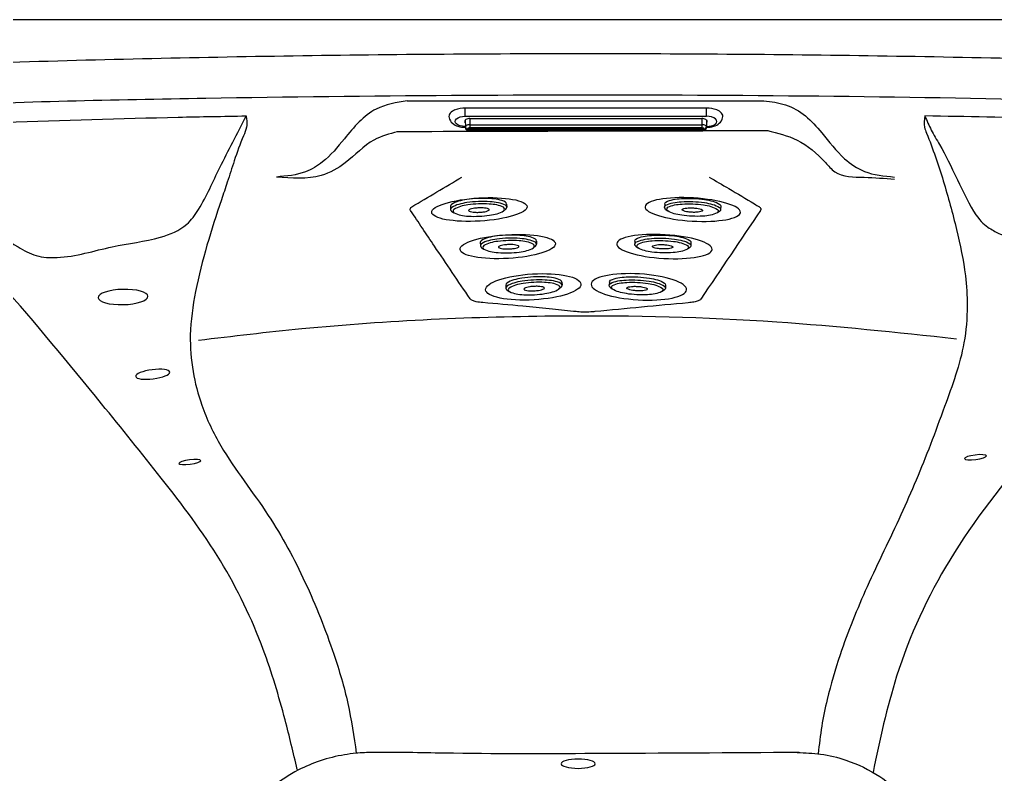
# Model space of a CAD drawing. Extents: x 408 to 498, y 628 to 778.
# Drawn here: x 434.26 to 466.63, y 709.38 to 734.42 of the extents above; entities that cross this region are included whole.
import ezdxf

# ---------------------------------------------------------------- set-up
doc = ezdxf.new("R2010")
doc.units = 0
doc.header["$MEASUREMENT"] = 0
for name, color, linetype in [('1', 4, 'Continuous'), ('JET', 3, 'Continuous'), ('LIGHT', 1, 'Continuous')]:
    doc.layers.add(name, color=color, linetype=linetype)

# ---------------------------------------------------------------- blocks, each defined once
blk = doc.blocks.new('MINI')
at = {"layer": '1', "color": 3}
for p, q in [((0.223, 0.931), (0.327, 0.931)), ((0.391, 0.895), (0.44, 0.828)), ((0.391, 0.895), (0.391, 0.895)), ((0.223, -0.932), (0.327, -0.932)), ((0.327, -0.932), (0.327, -0.932)), ((0.386, -0.902), (0.441, -0.828))]:
    blk.add_line(p, q, dxfattribs=at)
for points in [[(0.223, 0.931, 0.267867), (0.159, 0.895, 0.072378), (0.065, 0.659, 0.034036), (0.019, 0.384, 0.024706), (0, 0, 0.024706), (0.019, -0.384, 0.034036), (0.065, -0.659, 0.072378), (0.159, -0.895, 0.267867), (0.223, -0.932, 0.267867)], [(0.391, 0.895, 0.267867), (0.327, 0.931, 0.267867), (0.264, 0.895, 0.072378), (0.17, 0.659, 0.034036), (0.123, 0.384, 0.024706), (0.104, 0, 0.024706), (0.123, -0.384, 0.034036), (0.17, -0.659, 0.072378), (0.264, -0.895, 0.267867), (0.327, -0.932, 0.267867)], [(0.327, -0.932, 0.238458), (0.386, -0.902, 0.072378)]]:
    blk.add_lwpolyline(points, format="xyb", dxfattribs=at)
for points in [[(0.386, -0.855, 0.267867), (0.445, -0.822, 0.072378), (0.531, -0.605, 0.034036), (0.574, -0.352, 0.024706), (0.591, 0, 0.024706), (0.574, 0.352, 0.034036), (0.531, 0.605, 0.072378), (0.445, 0.822, 0.267867), (0.386, 0.855, 0.267867), (0.328, 0.822, 0.072378), (0.242, 0.605, 0.034036), (0.199, 0.352, 0.024706), (0.182, 0, 0.024706), (0.199, -0.352, 0.034036), (0.242, -0.605, 0.072378), (0.328, -0.822, 0.267867)], [(0.388, 0.343, 0.280852), (0.368, 0.331, 0.066452), (0.337, 0.244, 0.030521), (0.321, 0.143, 0.022038), (0.315, 0.003, 0.022038), (0.321, -0.137, 0.030521), (0.337, -0.238, 0.066452), (0.368, -0.325, 0.280852), (0.388, -0.337, 0.280852), (0.408, -0.325, 0.066452), (0.439, -0.238, 0.030521), (0.454, -0.137, 0.022038), (0.46, 0.003, 0.022038), (0.454, 0.143, 0.030521), (0.439, 0.244, 0.066452), (0.408, 0.331, 0.280852)]]:
    blk.add_lwpolyline(points, format="xyb", close=True, dxfattribs=at)
blk = doc.blocks.new('WATERFALL')
at = {"layer": '1'}
for p, q in [((4, 0), (-4, 0)), ((-4, -0.396), (-3.999, -0.638)), ((-4, -0.632), (-3.999, -0.658)), ((-3.85, -0.351), (3.85, -0.351)), ((4, -0.396), (3.999, -0.638)), ((4, -0.632), (3.999, -0.658))]:
    blk.add_line(p, q, dxfattribs=at)
at = {"layer": '1', "color": 3, "linetype": 'Continuous'}
for p, q in [((-4, -0.273), (-4, 0)), ((4, -0.273), (4, 0.001)), ((-4, -0.273), (4, -0.273)), ((-3.85, -0.556), (3.85, -0.556)), ((-3.85, -0.556), (-3.85, -0.758)), ((3.85, -0.351), (3.85, -0.556)), ((3.85, -0.556), (3.85, -0.758)), ((-3.925, -0.695), (-3.925, -0.711)), ((-3.9, -0.695), (-3.9, -0.679)), ((3.85, -0.658), (-3.85, -0.658)), ((-3.85, -0.663), (3.85, -0.663)), ((-3.85, -0.718), (3.85, -0.718)), ((-3.85, -0.748), (3.85, -0.748)), ((3.9, -0.695), (3.9, -0.679)), ((3.925, -0.695), (3.925, -0.711))]:
    blk.add_line(p, q, dxfattribs=at)
at = {"layer": '1', "color": 3}
blk.add_line((-3.85, -0.351), (-3.85, -0.556), dxfattribs=at)
at = {"layer": '1', "linetype": 'Continuous'}
blk.add_line((-3.85, -0.758), (3.85, -0.758), dxfattribs=at)
at = {"layer": '1'}
for centre, radius, start, end in [((-4.005, -0.96), 0.96, 89.7026, 110.5473), ((4.005, -0.96), 0.96, 69.4527, 90.2974), ((-4.38, -0.276), 0.162, 137.3529, 196.1624), ((-4.219, -0.258), 0.323, 191.3089, 230.2531), ((-4.199, -0.443), 0.408, 110.5473, 137.3529), ((4.199, -0.443), 0.408, 42.6471, 69.4527), ((4.219, -0.258), 0.323, 309.7469, 348.6911), ((4.38, -0.276), 0.162, 343.8376, 42.6471), ((-4.094, -0.107), 0.519, 230.3167, 253.2943), ((-4.004, 0.171), 0.811, 252.8804, 270.2955), ((-3.91, -0.443), 0.11, 169.5931, 190.5464), ((-3.943, -0.453), 0.0809, 117.1348, 158.7066), ((-3.958, -0.443), 0.0631, 198.2934, 228.5703), ((-3.859, -0.606), 0.255, 87.9371, 118.1535), ((3.859, -0.606), 0.255, 61.8465, 92.0629), ((3.943, -0.453), 0.0809, 21.2934, 62.8652), ((3.95, -0.633), 0.0493, 354.0691, 39.2593), ((3.958, -0.443), 0.0631, 311.4297, 341.7066), ((4.004, 0.171), 0.811, 269.7045, 287.1196), ((3.91, -0.443), 0.11, 349.4536, 10.4069), ((4.094, -0.107), 0.519, 286.7057, 309.6833), ((-3.917, -0.652), 0.0826, 185.5312, 225.4143), ((-3.858, -0.593), 0.166, 225.4143, 272.815), ((3.858, -0.593), 0.166, 267.185, 314.5857), ((3.917, -0.652), 0.0826, 314.5857, 354.4688)]:
    blk.add_arc(centre, radius, start, end, dxfattribs=at)
at = {"layer": '1', "color": 3, "linetype": 'Continuous'}
for centre, radius, start, end in [((-3.95, -0.633), 0.0493, 140.7407, 185.9309), ((-3.933, -0.626), 0.0679, 190.5036, 252.9656), ((-3.93, -0.649), 0.0751, 119.3743, 140.7407), ((-3.86, -0.775), 0.22, 87.5101, 119.3743), ((3.86, -0.775), 0.22, 60.6257, 92.4899), ((3.933, -0.626), 0.0679, 287.0344, 349.4964), ((3.93, -0.649), 0.0751, 39.2593, 60.6257), ((-3.922, -0.59), 0.105, 252.9656, 268.2617), ((-3.893, -0.7), 0.0319, 125.8154, 171.1791), ((-3.906, -0.711), 0.0194, 179.0129, 218.493), ((-3.881, -0.691), 0.0512, 218.493, 247.8988), ((-3.872, -0.73), 0.0693, 108.3606, 125.8154), ((-3.883, -0.693), 0.0165, 186.2572, 229.3653), ((-3.851, -0.619), 0.13, 247.8988, 270.493), ((-3.876, -0.7), 0.0321, 119.8351, 135.4578), ((-3.861, -0.667), 0.0505, 229.3653, 264.7528), ((-3.847, -0.805), 0.148, 91.2486, 108.3606), ((-3.867, -0.717), 0.0511, 107.1562, 119.8351), ((-3.85, -0.77), 0.106, 89.5501, 107.1562), ((-3.814, -0.15), 0.57, 264.7528, 266.3621), ((-3.814, -0.15), 0.57, 264.7528, 266.3621), ((3.847, -0.805), 0.148, 71.6394, 88.7514), ((3.85, -0.77), 0.106, 72.8438, 90.4499), ((3.814, -0.15), 0.57, 273.6379, 275.2472), ((3.851, -0.619), 0.13, 269.507, 292.1012), ((3.861, -0.667), 0.0505, 275.2472, 310.6347), ((3.867, -0.717), 0.0511, 60.1649, 72.8438), ((3.876, -0.7), 0.0321, 44.5422, 60.1649), ((3.872, -0.73), 0.0693, 54.1846, 71.6394), ((3.883, -0.693), 0.0165, 310.6347, 353.7428), ((3.92, -0.673), 0.0225, 207.2341, 269.8666), ((3.881, -0.691), 0.0512, 292.1012, 321.507), ((3.893, -0.7), 0.0319, 8.8209, 54.1846), ((3.906, -0.711), 0.0194, 321.507, 0.9871), ((3.922, -0.59), 0.105, 271.7383, 287.0344)]:
    blk.add_arc(centre, radius, start, end, dxfattribs=at)
at = {"layer": '1', "color": 3, "linetype": 'Continuous', "extrusion": (0, 0, -1)}
blk.add_ellipse((-4, -0.443), major_axis=(0.34, 0), ratio=0.499996, start_param=1.570796, end_param=4.712389, dxfattribs=at)
at = {"layer": '1', "color": 3, "linetype": 'Continuous'}
blk.add_ellipse((4, -0.443), major_axis=(-0.34, 0), ratio=0.499996, start_param=1.570796, end_param=4.712389, dxfattribs=at)
blk = doc.blocks.new('2018 PULSE')
at = {"layer": '1'}
for centre, ratio in [((41.209, 82.975), 0.241741), ((42.15, 81.747), 0.248105), ((42.997, 80.409), 0.271176)]:
    blk.add_ellipse(centre, major_axis=(-1.582, -0.094), ratio=ratio, dxfattribs=at)
at = {"layer": '1', "extrusion": (0, 0, -1)}
for centre, ratio in [((48.288, 82.975), 0.241741), ((47.347, 81.747), 0.248105), ((46.5, 80.409), 0.271176)]:
    blk.add_ellipse(centre, major_axis=(1.582, -0.094), ratio=ratio, dxfattribs=at)
at = {"layer": '1', "color": 6}
blk.add_spline([(2.898, 89.275), (86.562, 89.275)], degree=3, dxfattribs=at)
at = {"layer": '1', "linetype": 'Continuous', "lineweight": 25}
blk.add_open_spline([(84.726, 86.858), (83.061, 86.966), (81.397, 87.067), (78.066, 87.255), (76.401, 87.342), (71.403, 87.584), (68.07, 87.717), (63.07, 87.875), (61.403, 87.922), (58.068, 88.001), (56.4, 88.033), (51.398, 88.112), (44.728, 88.164), (38.058, 88.112), (33.056, 88.033), (31.388, 88.001), (28.054, 87.922), (26.387, 87.875), (21.387, 87.717), (18.054, 87.583), (11.392, 87.262), (8.062, 87.074), (2.887, 86.737)], degree=3, knots=[0, 0, 0, 0, 0.0625, 0.0625, 0.125, 0.125, 0.25, 0.25, 0.3125, 0.3125, 0.375, 0.375, 0.5, 0.625, 0.625, 0.6875, 0.6875, 0.75, 0.75, 0.875, 0.875, 1, 1, 1, 1], dxfattribs=at)
at = {"layer": '1'}
for points in [[(70.661, 86.251), (69.679, 86.292), (64.547, 86.479), (48.442, 86.76), (32.133, 86.659), (22.958, 86.413), (18.658, 86.245), (14.824, 85.908), (11.405, 84.262), (8.209, 81.066), (5.013, 77.87), (4.076, 76.597), (3.337, 74.342), (3.108, 72.239), (2.97, 69.182), (2.585, 55.266)], [(38.812, 86.578), (37.791, 86.308), (36.732, 85.322), (36.007, 84.552), (35.447, 84.228), (34.48, 84.053)], [(38.812, 86.578), (50.648, 86.579)], [(50.648, 86.579), (51.362, 86.446), (52.024, 86.077), (52.565, 85.521), (53.325, 84.661), (53.98, 84.241), (54.98, 84.053)], [(20.183, 85.669), (25.49, 85.869), (31.218, 86.037), (33.469, 86.08)], [(20.188, 85.66), (21.494, 84.78), (23.706, 83.264), (25.908, 81.733), (26.508, 81.45), (27.202, 81.383), (29.033, 81.738), (30.632, 82.06), (31.501, 82.485), (31.892, 82.977), (32.599, 84.368), (33.036, 85.209), (33.47, 86.075)], [(33.469, 86.08), (33.491, 85.928), (33.483, 85.701), (33.383, 85.416), (33.079, 84.593), (32.847, 83.882), (32.651, 83.296), (31.795, 80.258), (31.621, 78.808), (31.712, 77.602), (32, 76.49), (32.635, 75.134), (34.206, 72.833), (35.425, 70.62), (36.38, 68.23), (36.845, 66.596), (37.125, 64.944)], [(55.991, 86.08), (55.977, 85.701), (56.042, 85.51), (56.598, 83.922), (57.04, 82.309), (57.331, 80.778), (57.392, 79.783), (57.284, 78.554), (56.642, 76.442), (56.171, 75.177), (55.191, 72.846), (54.074, 70.467), (53.177, 68.207), (52.748, 66.722), (52.567, 65.841), (52.448, 64.927)], [(35.167, 64.409), (34.764, 66.05), (34.041, 68.382), (32.621, 71.323), (30.658, 74.066), (28.676, 76.534), (25.346, 80.504), (23.399, 82.683), (22.528, 83.608), (21.226, 84.681), (20.59, 85.205), (20.383, 85.391), (20.204, 85.633)], [(38.496, 85.554), (37.712, 85.28), (36.762, 84.523), (35.964, 84.104), (34.48, 84.053)], [(50.79, 85.588), (38.474, 85.553)], [(50.764, 85.592), (51.747, 85.28), (52.69, 84.53), (53, 84.23), (53.971, 84.043), (54.98, 83.985)], [(69.277, 85.669), (69.235, 85.598), (69.128, 85.45), (69.077, 85.391), (69.012, 85.325), (68.792, 85.141), (68.238, 84.684), (67.263, 83.881), (66.839, 83.53), (66.206, 82.84), (65.769, 82.364), (64.884, 81.383), (63.625, 79.944), (62.422, 78.516), (61.004, 76.807), (59.582, 75.099), (56.812, 71.347), (55.051, 67.498), (54.268, 64.308)], [(38.966, 83.064), (40.629, 84.05)], [(48.831, 84.05), (49.485, 83.667)], [(49.485, 83.667), (50.336, 83.16), (50.5, 83.059)], [(38.927, 82.942), (38.914, 82.981), (38.94, 83.04), (38.966, 83.064)], [(40.905, 80.01), (39.718, 81.764), (38.927, 82.942)], [(50.536, 82.946), (48.555, 80.006)], [(50.506, 83.054), (50.535, 83.02), (50.546, 82.985), (50.542, 82.961), (50.538, 82.951)], [(41.325, 79.886), (41.108, 79.917), (40.98, 79.957), (40.905, 80.01)], [(48.555, 80.006), (48.518, 79.973), (48.405, 79.926), (48.236, 79.893), (48.135, 79.882)], [(44.337, 79.597), (43.529, 79.683), (42.647, 79.77), (41.325, 79.886)], [(48.135, 79.882), (45.05, 79.588)], [(31.888, 78.643), (35.318, 79.025), (43.922, 79.45), (51.073, 79.251), (57.037, 78.69)], [(45.045, 79.588), (44.91, 79.577), (44.631, 79.573), (44.415, 79.588), (44.337, 79.597)], [(51.818, 64.969), (45.017, 64.931), (40.037, 64.946), (37.681, 64.968), (37.112, 64.942), (36.735, 64.892), (35.925, 64.691), (35.211, 64.389), (34.326, 63.802), (33.647, 63.079), (33.089, 62.323), (29.492, 58.364), (26.047, 55.519)], [(51.753, 64.968), (52.531, 64.915), (53.367, 64.716), (54.493, 64.169), (55.234, 63.571), (55.747, 62.979), (56.843, 61.551), (59.255, 58.913), (61.907, 56.519), (63.344, 55.431)]]:
    blk.add_spline(points, degree=3, dxfattribs=at)
for points, knots in [([(55.989, 86.07), (56.054, 85.919), (56.185, 85.617), (56.628, 84.873), (56.954, 84.202), (57.662, 82.702), (58.128, 82.347), (58.603, 82.068), (59.466, 81.944), (61.068, 81.608), (62.111, 81.378), (62.555, 81.369), (62.996, 81.444), (63.512, 81.672), (63.429, 81.658), (65.041, 82.76), (67.554, 84.516), (67.679, 84.633), (68.84, 85.328), (69.117, 85.541), (69.262, 85.652)], [0, 0, 0, 0, 0.526105, 1.052211, 2.369597, 3.402041, 4.234055, 4.99748, 6.698848, 7.631669, 8.564489, 8.846449, 9.128408, 9.924036, 11.264953, 12.60587, 13.946786, 15.287703, 16.187516, 17.160271, 17.160271, 17.160271, 17.160271]), ([(69.276, 85.669), (69.117, 85.676), (68.785, 85.691), (67.808, 85.73), (66.28, 85.788), (63.642, 85.881), (60.043, 86.006), (57.362, 86.054), (55.991, 86.079)], [17.276861, 17.276861, 17.276861, 17.276861, 18.033695, 18.850332, 19.947454, 22.752313, 26.679091, 30.790224, 30.790224, 30.790224, 30.790224])]:
    blk.add_open_spline(points, degree=3, knots=knots, dxfattribs=at)
at = {"layer": 'LIGHT', "extrusion": (0, 0, -1)}
for centre, major_axis, ratio in [((29.39, 80.074), (0.827, 0.023), 0.306959), ((30.374, 77.511), (0.565, 0.071), 0.267077), ((57.666, 74.759), (0.361, 0.046), 0.205485), ((31.605, 74.6), (0.361, 0.046), 0.205485), ((44.487, 64.595), (0.569, 0), 0.267077)]:
    blk.add_ellipse(centre, major_axis=major_axis, ratio=ratio, dxfattribs=at)
at = {"layer": 'JET'}
blk.add_blockref('WATERFALL', (44.743, 86.341), dxfattribs=at)
for p, rotation in [((41.174, 83.342), 272.3747876842655), ((42.167, 82.127), 271.516775022149), ((43.004, 80.74), 272.9685279713451)]:
    blk.add_blockref('MINI', p, dxfattribs=dict(at, rotation=rotation))
at = {"layer": 'JET', "xscale": -1}
for p, rotation in [((48.296, 83.342), 87.62521231573439), ((47.302, 82.127), 88.48322497785105), ((46.466, 80.74), 87.03147202865495)]:
    blk.add_blockref('MINI', p, dxfattribs=dict(at, rotation=rotation))

msp = doc.modelspace()

# ---------------------------------------------------------------- block references
at = {"layer": '1'}
msp.add_blockref('2018 PULSE', (408.301, 645.145), dxfattribs=at)

doc.saveas('drawing.dxf')
